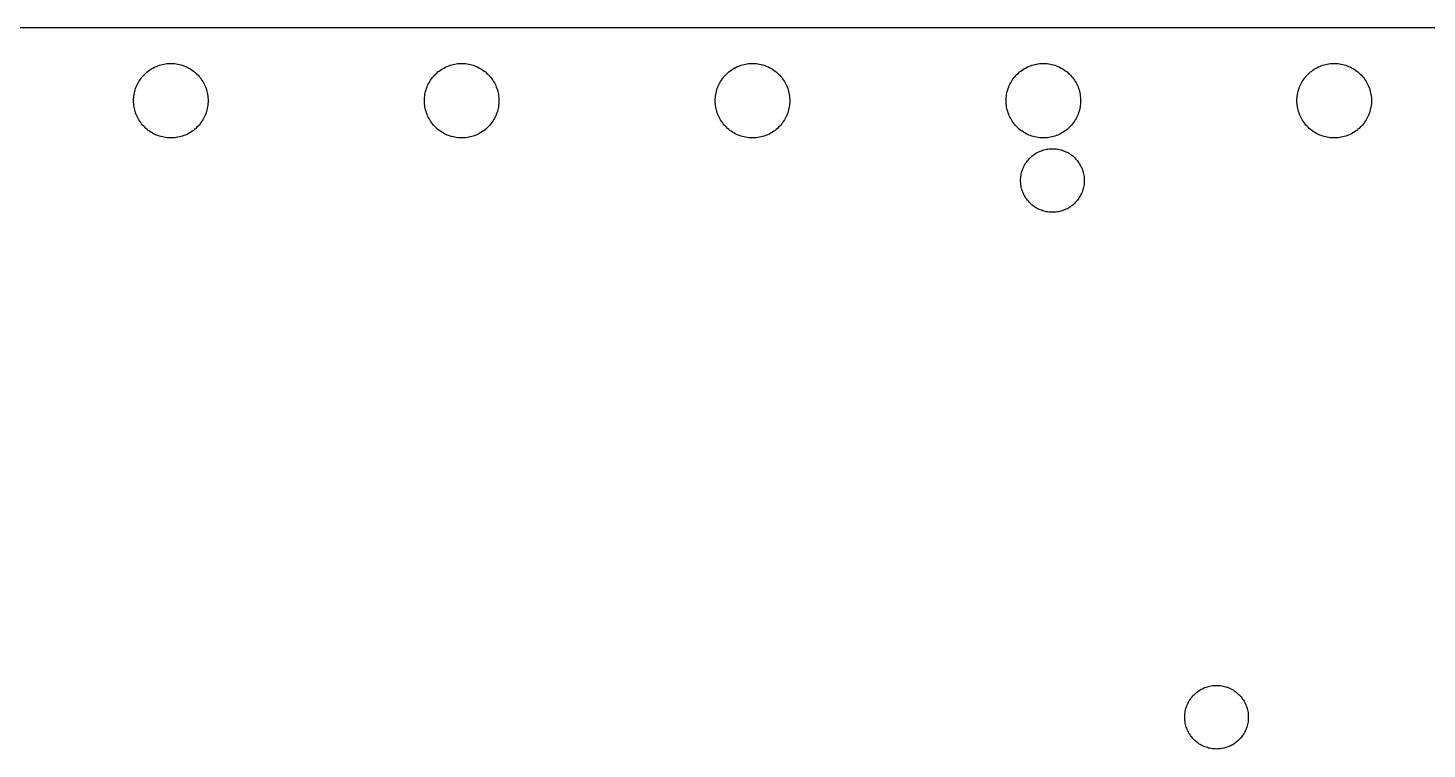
# Model space of a CAD drawing. Header units: metres. Extents: x -6 to 6, y -3.7 to 2.
# Drawn here: x -2.987 to 0.044, y 0.488 to 2.05 of the extents above; entities that cross this region are included whole.
import ezdxf

# ---------------------------------------------------------------- set-up
doc = ezdxf.new("R2010")
doc.units = ezdxf.units.M

msp = doc.modelspace()

# ---------------------------------------------------------------- linework, layer by layer
for p, q in [((6.01672, 2.04999), (-6.01672, 2.04999)), ((-2.70207, 1.96927), (-2.69884, 1.97025)), ((-2.69884, 1.97025), (-2.69557, 1.97108)), ((-2.69557, 1.97108), (-2.69226, 1.97179)), ((-2.69226, 1.97179), (-2.68893, 1.97235)), ((-2.68893, 1.97235), (-2.68558, 1.97278)), ((-2.68558, 1.97278), (-2.68221, 1.97307)), ((-2.68221, 1.97307), (-2.67883, 1.97321)), ((-2.67883, 1.97321), (-2.67545, 1.97321)), ((-2.67545, 1.97321), (-2.67207, 1.97307)), ((-2.67207, 1.97307), (-2.6687, 1.97278)), ((-2.6687, 1.97278), (-2.66534, 1.97235)), ((-2.66534, 1.97235), (-2.66202, 1.97179)), ((-2.66202, 1.97179), (-2.65871, 1.97108)), ((-2.65871, 1.97108), (-2.65544, 1.97025)), ((-2.65544, 1.97025), (-2.65219, 1.96927)), ((-2.07216, 1.96927), (-2.06892, 1.97025)), ((-2.06892, 1.97025), (-2.06564, 1.97108)), ((-2.06564, 1.97108), (-2.06235, 1.97179)), ((-2.06235, 1.97179), (-2.05901, 1.97235)), ((-2.05901, 1.97235), (-2.05565, 1.97278)), ((-2.05565, 1.97278), (-2.05229, 1.97307)), ((-2.05229, 1.97307), (-2.0489, 1.97321)), ((-2.0489, 1.97321), (-2.04553, 1.97321)), ((-2.04553, 1.97321), (-2.04214, 1.97307)), ((-2.04214, 1.97307), (-2.03879, 1.97278)), ((-2.03879, 1.97278), (-2.03543, 1.97235)), ((-2.03543, 1.97235), (-2.03209, 1.97179)), ((-2.03209, 1.97179), (-2.02879, 1.97108)), ((-2.02879, 1.97108), (-2.02551, 1.97025)), ((-2.02551, 1.97025), (-2.02228, 1.96927)), ((-1.44223, 1.96927), (-1.439, 1.97025)), ((-1.439, 1.97025), (-1.43573, 1.97108)), ((-1.43573, 1.97108), (-1.43242, 1.97179)), ((-1.43242, 1.97179), (-1.42909, 1.97235)), ((-1.42909, 1.97235), (-1.42574, 1.97278)), ((-1.42574, 1.97278), (-1.42236, 1.97307)), ((-1.42236, 1.97307), (-1.41899, 1.97321)), ((-1.41899, 1.97321), (-1.4156, 1.97321)), ((-1.4156, 1.97321), (-1.41223, 1.97307)), ((-1.41223, 1.97307), (-1.40886, 1.97278)), ((-1.40886, 1.97278), (-1.4055, 1.97235)), ((-1.4055, 1.97235), (-1.40218, 1.97179)), ((-1.40218, 1.97179), (-1.39886, 1.97108)), ((-1.39886, 1.97108), (-1.3956, 1.97025)), ((-1.3956, 1.97025), (-1.39235, 1.96927)), ((-0.812317, 1.96927), (-0.809082, 1.97025)), ((-0.809082, 1.97025), (-0.805801, 1.97108)), ((-0.805801, 1.97108), (-0.802505, 1.97179)), ((-0.802505, 1.97179), (-0.799164, 1.97235)), ((-0.799164, 1.97235), (-0.795807, 1.97278)), ((-0.795807, 1.97278), (-0.79245, 1.97307)), ((-0.79245, 1.97307), (-0.789062, 1.97321)), ((-0.789062, 1.97321), (-0.78569, 1.97321)), ((-0.78569, 1.97321), (-0.782303, 1.97307)), ((-0.782303, 1.97307), (-0.778946, 1.97278)), ((-0.778946, 1.97278), (-0.775589, 1.97235)), ((-0.775589, 1.97235), (-0.772247, 1.97179)), ((-0.772247, 1.97179), (-0.768951, 1.97108)), ((-0.768951, 1.97108), (-0.765671, 1.97025)), ((-0.765671, 1.97025), (-0.762436, 1.96927)), ((-0.182388, 1.96927), (-0.179153, 1.97025)), ((-0.179153, 1.97025), (-0.175888, 1.97108)), ((-0.175888, 1.97108), (-0.172577, 1.97179)), ((-0.172577, 1.97179), (-0.16925, 1.97235)), ((-0.16925, 1.97235), (-0.165894, 1.97278)), ((-0.165894, 1.97278), (-0.162521, 1.97307)), ((-0.162521, 1.97307), (-0.159149, 1.97321)), ((-0.159149, 1.97321), (-0.155762, 1.97321)), ((-0.155762, 1.97321), (-0.15239, 1.97307)), ((-0.15239, 1.97307), (-0.149017, 1.97278)), ((-0.149017, 1.97278), (-0.14566, 1.97235)), ((-0.14566, 1.97235), (-0.142334, 1.97179)), ((-0.142334, 1.97179), (-0.139023, 1.97108)), ((-0.139023, 1.97108), (-0.135742, 1.97025)), ((-0.135742, 1.97025), (-0.132507, 1.96927)), ((-2.74437, 1.93718), (-2.74243, 1.93996)), ((-2.74243, 1.93996), (-2.74039, 1.94264)), ((-2.74039, 1.94264), (-2.73824, 1.94525)), ((-2.73824, 1.94525), (-2.73598, 1.94775)), ((-2.73598, 1.94775), (-2.73361, 1.95018)), ((-2.73361, 1.95018), (-2.73114, 1.95248)), ((-2.73114, 1.95248), (-2.72859, 1.9547)), ((-2.72859, 1.9547), (-2.72594, 1.9568)), ((-2.72594, 1.9568), (-2.72321, 1.95879)), ((-2.72321, 1.95879), (-2.72038, 1.96066)), ((-2.72038, 1.96066), (-2.7175, 1.9624)), ((-2.7175, 1.9624), (-2.71452, 1.96404)), ((-2.71452, 1.96404), (-2.7115, 1.96555)), ((-2.7115, 1.96555), (-2.70842, 1.96692)), ((-2.70842, 1.96692), (-2.70528, 1.96815)), ((-2.70528, 1.96815), (-2.70207, 1.96927)), ((-2.65219, 1.96927), (-2.649, 1.96815)), ((-2.649, 1.96815), (-2.64586, 1.96692)), ((-2.64586, 1.96692), (-2.64278, 1.96555)), ((-2.64278, 1.96555), (-2.63974, 1.96404)), ((-2.63974, 1.96404), (-2.63678, 1.9624)), ((-2.63678, 1.9624), (-2.6339, 1.96066)), ((-2.6339, 1.96066), (-2.63107, 1.95879)), ((-2.63107, 1.95879), (-2.62834, 1.9568)), ((-2.62834, 1.9568), (-2.62569, 1.9547)), ((-2.62569, 1.9547), (-2.62314, 1.95248)), ((-2.62314, 1.95248), (-2.62067, 1.95018)), ((-2.62067, 1.95018), (-2.6183, 1.94775)), ((-2.6183, 1.94775), (-2.61604, 1.94525)), ((-2.61604, 1.94525), (-2.61389, 1.94264)), ((-2.61389, 1.94264), (-2.61185, 1.93996)), ((-2.61185, 1.93996), (-2.60991, 1.93718)), ((-2.11444, 1.93718), (-2.11252, 1.93996)), ((-2.11252, 1.93996), (-2.11047, 1.94264)), ((-2.11047, 1.94264), (-2.10831, 1.94525)), ((-2.10831, 1.94525), (-2.10605, 1.94775)), ((-2.10605, 1.94775), (-2.10368, 1.95018)), ((-2.10368, 1.95018), (-2.10123, 1.95248)), ((-2.10123, 1.95248), (-2.09866, 1.9547)), ((-2.09866, 1.9547), (-2.09601, 1.9568)), ((-2.09601, 1.9568), (-2.09328, 1.95879)), ((-2.09328, 1.95879), (-2.09047, 1.96066)), ((-2.09047, 1.96066), (-2.08757, 1.9624)), ((-2.08757, 1.9624), (-2.08461, 1.96404)), ((-2.08461, 1.96404), (-2.08159, 1.96555)), ((-2.08159, 1.96555), (-2.07849, 1.96692)), ((-2.07849, 1.96692), (-2.07535, 1.96815)), ((-2.07535, 1.96815), (-2.07216, 1.96927)), ((-2.02228, 1.96927), (-2.01909, 1.96815)), ((-2.01909, 1.96815), (-2.01595, 1.96692)), ((-2.01595, 1.96692), (-2.01285, 1.96555)), ((-2.01285, 1.96555), (-2.00983, 1.96404)), ((-2.00983, 1.96404), (-2.00687, 1.9624)), ((-2.00687, 1.9624), (-2.00397, 1.96066)), ((-2.00397, 1.96066), (-2.00116, 1.95879)), ((-2.00116, 1.95879), (-1.99843, 1.9568)), ((-1.99843, 1.9568), (-1.99577, 1.9547)), ((-1.99577, 1.9547), (-1.99321, 1.95248)), ((-1.99321, 1.95248), (-1.99075, 1.95018)), ((-1.99075, 1.95018), (-1.98839, 1.94775)), ((-1.98839, 1.94775), (-1.98611, 1.94525)), ((-1.98611, 1.94525), (-1.98396, 1.94264)), ((-1.98396, 1.94264), (-1.98192, 1.93996)), ((-1.98192, 1.93996), (-1.98, 1.93718)), ((-1.48453, 1.93718), (-1.48259, 1.93996)), ((-1.48259, 1.93996), (-1.48055, 1.94264)), ((-1.48055, 1.94264), (-1.47839, 1.94525)), ((-1.47839, 1.94525), (-1.47614, 1.94775)), ((-1.47614, 1.94775), (-1.47377, 1.95018)), ((-1.47377, 1.95018), (-1.4713, 1.95248)), ((-1.4713, 1.95248), (-1.46873, 1.9547)), ((-1.46873, 1.9547), (-1.46609, 1.9568)), ((-1.46609, 1.9568), (-1.46336, 1.95879)), ((-1.46336, 1.95879), (-1.46054, 1.96066)), ((-1.46054, 1.96066), (-1.45766, 1.9624)), ((-1.45766, 1.9624), (-1.45468, 1.96404)), ((-1.45468, 1.96404), (-1.45166, 1.96555)), ((-1.45166, 1.96555), (-1.44858, 1.96692)), ((-1.44858, 1.96692), (-1.44543, 1.96815)), ((-1.44543, 1.96815), (-1.44223, 1.96927)), ((-1.39235, 1.96927), (-1.38916, 1.96815)), ((-1.38916, 1.96815), (-1.38602, 1.96692)), ((-1.38602, 1.96692), (-1.38293, 1.96555)), ((-1.38293, 1.96555), (-1.3799, 1.96404)), ((-1.3799, 1.96404), (-1.37694, 1.9624)), ((-1.37694, 1.9624), (-1.37405, 1.96066)), ((-1.37405, 1.96066), (-1.37123, 1.95879)), ((-1.37123, 1.95879), (-1.3685, 1.9568)), ((-1.3685, 1.9568), (-1.36584, 1.9547)), ((-1.36584, 1.9547), (-1.3633, 1.95248)), ((-1.3633, 1.95248), (-1.36082, 1.95018)), ((-1.36082, 1.95018), (-1.35846, 1.94775)), ((-1.35846, 1.94775), (-1.3562, 1.94525)), ((-1.3562, 1.94525), (-1.35405, 1.94264)), ((-1.35405, 1.94264), (-1.35201, 1.93996)), ((-1.35201, 1.93996), (-1.35007, 1.93718)), ((-0.854599, 1.93718), (-0.852676, 1.93996)), ((-0.852676, 1.93996), (-0.850632, 1.94264)), ((-0.850632, 1.94264), (-0.848465, 1.94525)), ((-0.848465, 1.94525), (-0.846207, 1.94775)), ((-0.846207, 1.94775), (-0.843842, 1.95018)), ((-0.843842, 1.95018), (-0.841385, 1.95248)), ((-0.841385, 1.95248), (-0.838821, 1.9547)), ((-0.838821, 1.9547), (-0.836166, 1.9568)), ((-0.836166, 1.9568), (-0.833435, 1.95879)), ((-0.833435, 1.95879), (-0.830627, 1.96066)), ((-0.830627, 1.96066), (-0.827728, 1.9624)), ((-0.827728, 1.9624), (-0.824768, 1.96404)), ((-0.824768, 1.96404), (-0.821732, 1.96555)), ((-0.821732, 1.96555), (-0.818649, 1.96692)), ((-0.818649, 1.96692), (-0.815506, 1.96815)), ((-0.815506, 1.96815), (-0.812317, 1.96927)), ((-0.762436, 1.96927), (-0.759247, 1.96815)), ((-0.759247, 1.96815), (-0.756104, 1.96692)), ((-0.756104, 1.96692), (-0.753006, 1.96555)), ((-0.753006, 1.96555), (-0.749985, 1.96404)), ((-0.749985, 1.96404), (-0.747025, 1.9624)), ((-0.747025, 1.9624), (-0.744125, 1.96066)), ((-0.744125, 1.96066), (-0.741318, 1.95879)), ((-0.741318, 1.95879), (-0.738571, 1.9568)), ((-0.738571, 1.9568), (-0.735931, 1.9547)), ((-0.735931, 1.9547), (-0.733368, 1.95248)), ((-0.733368, 1.95248), (-0.730911, 1.95018)), ((-0.730911, 1.95018), (-0.728546, 1.94775)), ((-0.728546, 1.94775), (-0.726273, 1.94525)), ((-0.726273, 1.94525), (-0.724121, 1.94264)), ((-0.724121, 1.94264), (-0.722076, 1.93996)), ((-0.722076, 1.93996), (-0.720154, 1.93718)), ((-0.22467, 1.93718), (-0.222748, 1.93996)), ((-0.222748, 1.93996), (-0.220703, 1.94264)), ((-0.220703, 1.94264), (-0.218552, 1.94525)), ((-0.218552, 1.94525), (-0.216293, 1.94775)), ((-0.216293, 1.94775), (-0.213928, 1.95018)), ((-0.213928, 1.95018), (-0.211456, 1.95248)), ((-0.211456, 1.95248), (-0.208893, 1.9547)), ((-0.208893, 1.9547), (-0.206253, 1.9568)), ((-0.206253, 1.9568), (-0.203522, 1.95879)), ((-0.203522, 1.95879), (-0.200699, 1.96066)), ((-0.200699, 1.96066), (-0.197815, 1.9624)), ((-0.197815, 1.9624), (-0.194839, 1.96404)), ((-0.194839, 1.96404), (-0.191818, 1.96555)), ((-0.191818, 1.96555), (-0.188736, 1.96692)), ((-0.188736, 1.96692), (-0.185593, 1.96815)), ((-0.185593, 1.96815), (-0.182388, 1.96927)), ((-0.132507, 1.96927), (-0.129318, 1.96815)), ((-0.129318, 1.96815), (-0.126175, 1.96692)), ((-0.126175, 1.96692), (-0.123093, 1.96555)), ((-0.123093, 1.96555), (-0.120056, 1.96404)), ((-0.120056, 1.96404), (-0.117096, 1.9624)), ((-0.117096, 1.9624), (-0.114212, 1.96066)), ((-0.114212, 1.96066), (-0.111389, 1.95879)), ((-0.111389, 1.95879), (-0.108658, 1.9568)), ((-0.108658, 1.9568), (-0.106003, 1.9547)), ((-0.106003, 1.9547), (-0.103455, 1.95248)), ((-0.103455, 1.95248), (-0.100983, 1.95018)), ((-0.100983, 1.95018), (-0.098618, 1.94775)), ((-0.098618, 1.94775), (-0.096359, 1.94525)), ((-0.096359, 1.94525), (-0.094208, 1.94264)), ((-0.094208, 1.94264), (-0.092163, 1.93996)), ((-0.092163, 1.93996), (-0.090225, 1.93718)), ((-2.75671, 1.90598), (-2.75609, 1.90929)), ((-2.75609, 1.90929), (-2.75531, 1.91258)), ((-2.75531, 1.91258), (-2.75441, 1.91583)), ((-2.75441, 1.91583), (-2.75336, 1.91905)), ((-2.75336, 1.91905), (-2.75218, 1.92223)), ((-2.75218, 1.92223), (-2.75087, 1.92534)), ((-2.75087, 1.92534), (-2.74944, 1.92839)), ((-2.74944, 1.92839), (-2.74786, 1.9314)), ((-2.74786, 1.9314), (-2.74617, 1.93433)), ((-2.74617, 1.93433), (-2.74437, 1.93718)), ((-2.60991, 1.93718), (-2.60811, 1.93433)), ((-2.60811, 1.93433), (-2.60641, 1.9314)), ((-2.60641, 1.9314), (-2.60484, 1.92839)), ((-2.60484, 1.92839), (-2.60341, 1.92534)), ((-2.60341, 1.92534), (-2.6021, 1.92223)), ((-2.6021, 1.92223), (-2.60092, 1.91905)), ((-2.60092, 1.91905), (-2.59987, 1.91583)), ((-2.59987, 1.91583), (-2.59897, 1.91258)), ((-2.59897, 1.91258), (-2.59819, 1.90929)), ((-2.59819, 1.90929), (-2.59756, 1.90598)), ((-2.1268, 1.90598), (-2.12616, 1.90929)), ((-2.12616, 1.90929), (-2.1254, 1.91258)), ((-2.1254, 1.91258), (-2.12448, 1.91583)), ((-2.12448, 1.91583), (-2.12344, 1.91905)), ((-2.12344, 1.91905), (-2.12225, 1.92223)), ((-2.12225, 1.92223), (-2.12094, 1.92534)), ((-2.12094, 1.92534), (-2.11951, 1.92839)), ((-2.11951, 1.92839), (-2.11795, 1.9314)), ((-2.11795, 1.9314), (-2.11626, 1.93433)), ((-2.11626, 1.93433), (-2.11444, 1.93718)), ((-1.98, 1.93718), (-1.97818, 1.93433)), ((-1.97818, 1.93433), (-1.97649, 1.9314)), ((-1.97649, 1.9314), (-1.97493, 1.92839)), ((-1.97493, 1.92839), (-1.97348, 1.92534)), ((-1.97348, 1.92534), (-1.97218, 1.92223)), ((-1.97218, 1.92223), (-1.97099, 1.91905)), ((-1.97099, 1.91905), (-1.96996, 1.91583)), ((-1.96996, 1.91583), (-1.96904, 1.91258)), ((-1.96904, 1.91258), (-1.96828, 1.90929)), ((-1.96828, 1.90929), (-1.96764, 1.90598)), ((-1.49687, 1.90598), (-1.49625, 1.90929)), ((-1.49625, 1.90929), (-1.49547, 1.91258)), ((-1.49547, 1.91258), (-1.49457, 1.91583)), ((-1.49457, 1.91583), (-1.49352, 1.91905)), ((-1.49352, 1.91905), (-1.49234, 1.92223)), ((-1.49234, 1.92223), (-1.49103, 1.92534)), ((-1.49103, 1.92534), (-1.48959, 1.92839)), ((-1.48959, 1.92839), (-1.48802, 1.9314)), ((-1.48802, 1.9314), (-1.48633, 1.93433)), ((-1.48633, 1.93433), (-1.48453, 1.93718)), ((-1.35007, 1.93718), (-1.34827, 1.93433)), ((-1.34827, 1.93433), (-1.34657, 1.9314)), ((-1.34657, 1.9314), (-1.345, 1.92839)), ((-1.345, 1.92839), (-1.34357, 1.92534)), ((-1.34357, 1.92534), (-1.34225, 1.92223)), ((-1.34225, 1.92223), (-1.34108, 1.91905)), ((-1.34108, 1.91905), (-1.34003, 1.91583)), ((-1.34003, 1.91583), (-1.33913, 1.91258)), ((-1.33913, 1.91258), (-1.33835, 1.90929)), ((-1.33835, 1.90929), (-1.33772, 1.90598)), ((-0.866959, 1.90598), (-0.866318, 1.90929)), ((-0.866318, 1.90929), (-0.865555, 1.91258)), ((-0.865555, 1.91258), (-0.864639, 1.91583)), ((-0.864639, 1.91583), (-0.863602, 1.91905)), ((-0.863602, 1.91905), (-0.862411, 1.92223)), ((-0.862411, 1.92223), (-0.861099, 1.92534)), ((-0.861099, 1.92534), (-0.859665, 1.92839)), ((-0.859665, 1.92839), (-0.858093, 1.9314)), ((-0.858093, 1.9314), (-0.856415, 1.93433)), ((-0.856415, 1.93433), (-0.854599, 1.93718)), ((-0.720154, 1.93718), (-0.718338, 1.93433)), ((-0.718338, 1.93433), (-0.716644, 1.9314)), ((-0.716644, 1.9314), (-0.715088, 1.92839)), ((-0.715088, 1.92839), (-0.713638, 1.92534)), ((-0.713638, 1.92534), (-0.712341, 1.92223)), ((-0.712341, 1.92223), (-0.711151, 1.91905)), ((-0.711151, 1.91905), (-0.710114, 1.91583)), ((-0.710114, 1.91583), (-0.709198, 1.91258)), ((-0.709198, 1.91258), (-0.708435, 1.90929)), ((-0.708435, 1.90929), (-0.707794, 1.90598)), ((-0.23703, 1.90598), (-0.236404, 1.90929)), ((-0.236404, 1.90929), (-0.235626, 1.91258)), ((-0.235626, 1.91258), (-0.234711, 1.91583)), ((-0.234711, 1.91583), (-0.233673, 1.91905)), ((-0.233673, 1.91905), (-0.232498, 1.92223)), ((-0.232498, 1.92223), (-0.231186, 1.92534)), ((-0.231186, 1.92534), (-0.229752, 1.92839)), ((-0.229752, 1.92839), (-0.22818, 1.9314)), ((-0.22818, 1.9314), (-0.226486, 1.93433)), ((-0.226486, 1.93433), (-0.22467, 1.93718)), ((-0.090225, 1.93718), (-0.088425, 1.93433)), ((-0.088425, 1.93433), (-0.086731, 1.9314)), ((-0.086731, 1.9314), (-0.085159, 1.92839)), ((-0.085159, 1.92839), (-0.083725, 1.92534)), ((-0.083725, 1.92534), (-0.082413, 1.92223)), ((-0.082413, 1.92223), (-0.081238, 1.91905)), ((-0.081238, 1.91905), (-0.080185, 1.91583)), ((-0.080185, 1.91583), (-0.079285, 1.91258)), ((-0.079285, 1.91258), (-0.078507, 1.90929)), ((-0.078507, 1.90929), (-0.077881, 1.90598)), ((-2.75784, 1.89252), (-2.75778, 1.89589)), ((-2.75778, 1.88913), (-2.75784, 1.89252)), ((-2.75778, 1.89589), (-2.75757, 1.89926)), ((-2.75757, 1.88576), (-2.75778, 1.88913)), ((-2.75757, 1.89926), (-2.75722, 1.90263)), ((-2.75722, 1.8824), (-2.75757, 1.88576)), ((-2.75722, 1.90263), (-2.75671, 1.90598)), ((-2.75671, 1.87906), (-2.75722, 1.8824)), ((-2.75609, 1.87573), (-2.75671, 1.87906)), ((-2.59756, 1.87906), (-2.59819, 1.87573)), ((-2.59756, 1.90598), (-2.59706, 1.90263)), ((-2.59706, 1.8824), (-2.59756, 1.87906)), ((-2.59706, 1.90263), (-2.59671, 1.89926)), ((-2.59671, 1.88576), (-2.59706, 1.8824)), ((-2.59671, 1.89926), (-2.5965, 1.89589)), ((-2.5965, 1.88913), (-2.59671, 1.88576)), ((-2.5965, 1.89589), (-2.59644, 1.89252)), ((-2.59644, 1.89252), (-2.5965, 1.88913)), ((-2.12793, 1.89252), (-2.12785, 1.89589)), ((-2.12785, 1.88913), (-2.12793, 1.89252)), ((-2.12785, 1.89589), (-2.12764, 1.89926)), ((-2.12764, 1.88576), (-2.12785, 1.88913)), ((-2.12764, 1.89926), (-2.12729, 1.90263)), ((-2.12729, 1.8824), (-2.12764, 1.88576)), ((-2.12729, 1.90263), (-2.1268, 1.90598)), ((-2.1268, 1.87906), (-2.12729, 1.8824)), ((-2.12616, 1.87573), (-2.1268, 1.87906)), ((-1.96764, 1.87906), (-1.96828, 1.87573)), ((-1.96764, 1.90598), (-1.96715, 1.90263)), ((-1.96715, 1.8824), (-1.96764, 1.87906)), ((-1.96715, 1.90263), (-1.9668, 1.89926)), ((-1.9668, 1.88576), (-1.96715, 1.8824)), ((-1.9668, 1.89926), (-1.96658, 1.89589)), ((-1.96658, 1.88913), (-1.9668, 1.88576)), ((-1.96658, 1.89589), (-1.96651, 1.89252)), ((-1.96651, 1.89252), (-1.96658, 1.88913)), ((-1.498, 1.89252), (-1.49794, 1.89589)), ((-1.49794, 1.88913), (-1.498, 1.89252)), ((-1.49794, 1.89589), (-1.49773, 1.89926)), ((-1.49773, 1.88576), (-1.49794, 1.88913)), ((-1.49773, 1.89926), (-1.49738, 1.90263)), ((-1.49738, 1.8824), (-1.49773, 1.88576)), ((-1.49738, 1.90263), (-1.49687, 1.90598)), ((-1.49687, 1.87906), (-1.49738, 1.8824)), ((-1.49625, 1.87573), (-1.49687, 1.87906)), ((-1.33772, 1.87906), (-1.33835, 1.87573)), ((-1.33772, 1.90598), (-1.33722, 1.90263)), ((-1.33722, 1.8824), (-1.33772, 1.87906)), ((-1.33722, 1.90263), (-1.33687, 1.89926)), ((-1.33687, 1.88576), (-1.33722, 1.8824)), ((-1.33687, 1.89926), (-1.33665, 1.89589)), ((-1.33665, 1.88913), (-1.33687, 1.88576)), ((-1.33665, 1.89589), (-1.33659, 1.89252)), ((-1.33659, 1.89252), (-1.33665, 1.88913)), ((-0.868088, 1.89252), (-0.868011, 1.89589)), ((-0.868011, 1.88913), (-0.868088, 1.89252)), ((-0.868011, 1.89589), (-0.867798, 1.89926)), ((-0.867798, 1.88576), (-0.868011, 1.88913)), ((-0.867798, 1.89926), (-0.867447, 1.90263)), ((-0.867447, 1.8824), (-0.867798, 1.88576)), ((-0.867447, 1.90263), (-0.866959, 1.90598)), ((-0.866959, 1.87906), (-0.867447, 1.8824)), ((-0.866318, 1.87573), (-0.866959, 1.87906)), ((-0.707794, 1.87906), (-0.708435, 1.87573)), ((-0.707794, 1.90598), (-0.707306, 1.90263)), ((-0.707306, 1.8824), (-0.707794, 1.87906)), ((-0.707306, 1.90263), (-0.706955, 1.89926)), ((-0.706955, 1.88576), (-0.707306, 1.8824)), ((-0.706955, 1.89926), (-0.706741, 1.89589)), ((-0.706741, 1.88913), (-0.706955, 1.88576)), ((-0.706741, 1.89589), (-0.706665, 1.89252)), ((-0.706665, 1.89252), (-0.706741, 1.88913)), ((-0.238159, 1.89252), (-0.238098, 1.89589)), ((-0.238098, 1.88913), (-0.238159, 1.89252)), ((-0.238098, 1.89589), (-0.237885, 1.89926)), ((-0.237885, 1.88576), (-0.238098, 1.88913)), ((-0.237885, 1.89926), (-0.237534, 1.90263)), ((-0.237534, 1.8824), (-0.237885, 1.88576)), ((-0.237534, 1.90263), (-0.23703, 1.90598)), ((-0.23703, 1.87906), (-0.237534, 1.8824)), ((-0.236404, 1.87573), (-0.23703, 1.87906)), ((-0.077881, 1.87906), (-0.078507, 1.87573)), ((-0.077881, 1.90598), (-0.077377, 1.90263)), ((-0.077377, 1.8824), (-0.077881, 1.87906)), ((-0.077377, 1.90263), (-0.077026, 1.89926)), ((-0.077026, 1.88576), (-0.077377, 1.8824)), ((-0.077026, 1.89926), (-0.076813, 1.89589)), ((-0.076813, 1.88913), (-0.077026, 1.88576)), ((-0.076813, 1.89589), (-0.076752, 1.89252)), ((-0.076752, 1.89252), (-0.076813, 1.88913)), ((-2.75531, 1.87244), (-2.75609, 1.87573)), ((-2.75441, 1.86919), (-2.75531, 1.87244)), ((-2.75336, 1.86597), (-2.75441, 1.86919)), ((-2.75218, 1.86281), (-2.75336, 1.86597)), ((-2.75087, 1.85968), (-2.75218, 1.86281)), ((-2.74944, 1.85663), (-2.75087, 1.85968)), ((-2.74786, 1.85364), (-2.74944, 1.85663)), ((-2.74617, 1.85071), (-2.74786, 1.85364)), ((-2.74437, 1.84785), (-2.74617, 1.85071)), ((-2.60811, 1.85071), (-2.60991, 1.84785)), ((-2.60641, 1.85364), (-2.60811, 1.85071)), ((-2.60484, 1.85663), (-2.60641, 1.85364)), ((-2.60341, 1.85968), (-2.60484, 1.85663)), ((-2.6021, 1.86281), (-2.60341, 1.85968)), ((-2.60092, 1.86597), (-2.6021, 1.86281)), ((-2.59987, 1.86919), (-2.60092, 1.86597)), ((-2.59897, 1.87244), (-2.59987, 1.86919)), ((-2.59819, 1.87573), (-2.59897, 1.87244)), ((-2.1254, 1.87244), (-2.12616, 1.87573)), ((-2.12448, 1.86919), (-2.1254, 1.87244)), ((-2.12344, 1.86597), (-2.12448, 1.86919)), ((-2.12225, 1.86281), (-2.12344, 1.86597)), ((-2.12094, 1.85968), (-2.12225, 1.86281)), ((-2.11951, 1.85663), (-2.12094, 1.85968)), ((-2.11795, 1.85364), (-2.11951, 1.85663)), ((-2.11626, 1.85071), (-2.11795, 1.85364)), ((-2.11444, 1.84785), (-2.11626, 1.85071)), ((-1.97818, 1.85071), (-1.98, 1.84785)), ((-1.97649, 1.85364), (-1.97818, 1.85071)), ((-1.97493, 1.85663), (-1.97649, 1.85364)), ((-1.97348, 1.85968), (-1.97493, 1.85663)), ((-1.97218, 1.86281), (-1.97348, 1.85968)), ((-1.97099, 1.86597), (-1.97218, 1.86281)), ((-1.96996, 1.86919), (-1.97099, 1.86597)), ((-1.96904, 1.87244), (-1.96996, 1.86919)), ((-1.96828, 1.87573), (-1.96904, 1.87244)), ((-1.49547, 1.87244), (-1.49625, 1.87573)), ((-1.49457, 1.86919), (-1.49547, 1.87244)), ((-1.49352, 1.86597), (-1.49457, 1.86919)), ((-1.49234, 1.86281), (-1.49352, 1.86597)), ((-1.49103, 1.85968), (-1.49234, 1.86281)), ((-1.48959, 1.85663), (-1.49103, 1.85968)), ((-1.48802, 1.85364), (-1.48959, 1.85663)), ((-1.48633, 1.85071), (-1.48802, 1.85364)), ((-1.48453, 1.84785), (-1.48633, 1.85071)), ((-1.34827, 1.85071), (-1.35007, 1.84785)), ((-1.34657, 1.85364), (-1.34827, 1.85071)), ((-1.345, 1.85663), (-1.34657, 1.85364)), ((-1.34357, 1.85968), (-1.345, 1.85663)), ((-1.34225, 1.86281), (-1.34357, 1.85968)), ((-1.34108, 1.86597), (-1.34225, 1.86281)), ((-1.34003, 1.86919), (-1.34108, 1.86597)), ((-1.33913, 1.87244), (-1.34003, 1.86919)), ((-1.33835, 1.87573), (-1.33913, 1.87244)), ((-0.865555, 1.87244), (-0.866318, 1.87573)), ((-0.864639, 1.86919), (-0.865555, 1.87244)), ((-0.863602, 1.86597), (-0.864639, 1.86919)), ((-0.862411, 1.86281), (-0.863602, 1.86597)), ((-0.861099, 1.85968), (-0.862411, 1.86281)), ((-0.859665, 1.85663), (-0.861099, 1.85968)), ((-0.858093, 1.85364), (-0.859665, 1.85663)), ((-0.856415, 1.85071), (-0.858093, 1.85364)), ((-0.854599, 1.84785), (-0.856415, 1.85071)), ((-0.718338, 1.85071), (-0.720154, 1.84785)), ((-0.716644, 1.85364), (-0.718338, 1.85071)), ((-0.715088, 1.85663), (-0.716644, 1.85364)), ((-0.713638, 1.85968), (-0.715088, 1.85663)), ((-0.712341, 1.86281), (-0.713638, 1.85968)), ((-0.711151, 1.86597), (-0.712341, 1.86281)), ((-0.710114, 1.86919), (-0.711151, 1.86597)), ((-0.709198, 1.87244), (-0.710114, 1.86919)), ((-0.708435, 1.87573), (-0.709198, 1.87244)), ((-0.235626, 1.87244), (-0.236404, 1.87573)), ((-0.234711, 1.86919), (-0.235626, 1.87244)), ((-0.233673, 1.86597), (-0.234711, 1.86919)), ((-0.232498, 1.86281), (-0.233673, 1.86597)), ((-0.231186, 1.85968), (-0.232498, 1.86281)), ((-0.229752, 1.85663), (-0.231186, 1.85968)), ((-0.22818, 1.85364), (-0.229752, 1.85663)), ((-0.226486, 1.85071), (-0.22818, 1.85364)), ((-0.22467, 1.84785), (-0.226486, 1.85071)), ((-0.088425, 1.85071), (-0.090225, 1.84785)), ((-0.086731, 1.85364), (-0.088425, 1.85071)), ((-0.085159, 1.85663), (-0.086731, 1.85364)), ((-0.083725, 1.85968), (-0.085159, 1.85663)), ((-0.082413, 1.86281), (-0.083725, 1.85968)), ((-0.081238, 1.86597), (-0.082413, 1.86281)), ((-0.080185, 1.86919), (-0.081238, 1.86597)), ((-0.079285, 1.87244), (-0.080185, 1.86919)), ((-0.078507, 1.87573), (-0.079285, 1.87244)), ((-2.74243, 1.84508), (-2.74437, 1.84785)), ((-2.74039, 1.84238), (-2.74243, 1.84508)), ((-2.73824, 1.83978), (-2.74039, 1.84238)), ((-2.73598, 1.83727), (-2.73824, 1.83978)), ((-2.73361, 1.83485), (-2.73598, 1.83727)), ((-2.73114, 1.83253), (-2.73361, 1.83485)), ((-2.72859, 1.83032), (-2.73114, 1.83253)), ((-2.72594, 1.82823), (-2.72859, 1.83032)), ((-2.72321, 1.82623), (-2.72594, 1.82823)), ((-2.72038, 1.82437), (-2.72321, 1.82623)), ((-2.7175, 1.82262), (-2.72038, 1.82437)), ((-2.71452, 1.82098), (-2.7175, 1.82262)), ((-2.7115, 1.81949), (-2.71452, 1.82098)), ((-2.70842, 1.81812), (-2.7115, 1.81949)), ((-2.70528, 1.81686), (-2.70842, 1.81812)), ((-2.64586, 1.81812), (-2.649, 1.81686)), ((-2.64278, 1.81949), (-2.64586, 1.81812)), ((-2.63974, 1.82098), (-2.64278, 1.81949)), ((-2.63678, 1.82262), (-2.63974, 1.82098)), ((-2.6339, 1.82437), (-2.63678, 1.82262)), ((-2.63107, 1.82623), (-2.6339, 1.82437)), ((-2.62834, 1.82823), (-2.63107, 1.82623)), ((-2.62569, 1.83032), (-2.62834, 1.82823)), ((-2.62314, 1.83253), (-2.62569, 1.83032)), ((-2.62067, 1.83485), (-2.62314, 1.83253)), ((-2.6183, 1.83727), (-2.62067, 1.83485)), ((-2.61604, 1.83978), (-2.6183, 1.83727)), ((-2.61389, 1.84238), (-2.61604, 1.83978)), ((-2.61185, 1.84508), (-2.61389, 1.84238)), ((-2.60991, 1.84785), (-2.61185, 1.84508)), ((-2.11252, 1.84508), (-2.11444, 1.84785)), ((-2.11047, 1.84238), (-2.11252, 1.84508)), ((-2.10831, 1.83978), (-2.11047, 1.84238)), ((-2.10605, 1.83727), (-2.10831, 1.83978)), ((-2.10368, 1.83485), (-2.10605, 1.83727)), ((-2.10123, 1.83253), (-2.10368, 1.83485)), ((-2.09866, 1.83032), (-2.10123, 1.83253)), ((-2.09601, 1.82823), (-2.09866, 1.83032)), ((-2.09328, 1.82623), (-2.09601, 1.82823)), ((-2.09047, 1.82437), (-2.09328, 1.82623)), ((-2.08757, 1.82262), (-2.09047, 1.82437)), ((-2.08461, 1.82098), (-2.08757, 1.82262)), ((-2.08159, 1.81949), (-2.08461, 1.82098)), ((-2.07849, 1.81812), (-2.08159, 1.81949)), ((-2.07535, 1.81686), (-2.07849, 1.81812)), ((-2.01595, 1.81812), (-2.01909, 1.81686)), ((-2.01285, 1.81949), (-2.01595, 1.81812)), ((-2.00983, 1.82098), (-2.01285, 1.81949)), ((-2.00687, 1.82262), (-2.00983, 1.82098)), ((-2.00397, 1.82437), (-2.00687, 1.82262)), ((-2.00116, 1.82623), (-2.00397, 1.82437)), ((-1.99843, 1.82823), (-2.00116, 1.82623)), ((-1.99577, 1.83032), (-1.99843, 1.82823)), ((-1.99321, 1.83253), (-1.99577, 1.83032)), ((-1.99075, 1.83485), (-1.99321, 1.83253)), ((-1.98839, 1.83727), (-1.99075, 1.83485)), ((-1.98611, 1.83978), (-1.98839, 1.83727)), ((-1.98396, 1.84238), (-1.98611, 1.83978)), ((-1.98192, 1.84508), (-1.98396, 1.84238)), ((-1.98, 1.84785), (-1.98192, 1.84508)), ((-1.48259, 1.84508), (-1.48453, 1.84785)), ((-1.48055, 1.84238), (-1.48259, 1.84508)), ((-1.47839, 1.83978), (-1.48055, 1.84238)), ((-1.47614, 1.83727), (-1.47839, 1.83978)), ((-1.47377, 1.83485), (-1.47614, 1.83727)), ((-1.4713, 1.83253), (-1.47377, 1.83485)), ((-1.46873, 1.83032), (-1.4713, 1.83253)), ((-1.46609, 1.82823), (-1.46873, 1.83032)), ((-1.46336, 1.82623), (-1.46609, 1.82823)), ((-1.46054, 1.82437), (-1.46336, 1.82623)), ((-1.45766, 1.82262), (-1.46054, 1.82437)), ((-1.45468, 1.82098), (-1.45766, 1.82262)), ((-1.45166, 1.81949), (-1.45468, 1.82098)), ((-1.44858, 1.81812), (-1.45166, 1.81949)), ((-1.44543, 1.81686), (-1.44858, 1.81812)), ((-1.38602, 1.81812), (-1.38916, 1.81686)), ((-1.38293, 1.81949), (-1.38602, 1.81812)), ((-1.3799, 1.82098), (-1.38293, 1.81949)), ((-1.37694, 1.82262), (-1.3799, 1.82098)), ((-1.37405, 1.82437), (-1.37694, 1.82262)), ((-1.37123, 1.82623), (-1.37405, 1.82437)), ((-1.3685, 1.82823), (-1.37123, 1.82623)), ((-1.36584, 1.83032), (-1.3685, 1.82823)), ((-1.3633, 1.83253), (-1.36584, 1.83032)), ((-1.36082, 1.83485), (-1.3633, 1.83253)), ((-1.35846, 1.83727), (-1.36082, 1.83485)), ((-1.3562, 1.83978), (-1.35846, 1.83727)), ((-1.35405, 1.84238), (-1.3562, 1.83978)), ((-1.35201, 1.84508), (-1.35405, 1.84238)), ((-1.35007, 1.84785), (-1.35201, 1.84508)), ((-0.852676, 1.84508), (-0.854599, 1.84785)), ((-0.850632, 1.84238), (-0.852676, 1.84508)), ((-0.848465, 1.83978), (-0.850632, 1.84238)), ((-0.846207, 1.83727), (-0.848465, 1.83978)), ((-0.843842, 1.83485), (-0.846207, 1.83727)), ((-0.841385, 1.83253), (-0.843842, 1.83485)), ((-0.838821, 1.83032), (-0.841385, 1.83253)), ((-0.836166, 1.82823), (-0.838821, 1.83032)), ((-0.833435, 1.82623), (-0.836166, 1.82823)), ((-0.830627, 1.82437), (-0.833435, 1.82623)), ((-0.827728, 1.82262), (-0.830627, 1.82437)), ((-0.824768, 1.82098), (-0.827728, 1.82262)), ((-0.821732, 1.81949), (-0.824768, 1.82098)), ((-0.818649, 1.81812), (-0.821732, 1.81949)), ((-0.815506, 1.81686), (-0.818649, 1.81812)), ((-0.756104, 1.81812), (-0.759247, 1.81686)), ((-0.753006, 1.81949), (-0.756104, 1.81812)), ((-0.749985, 1.82098), (-0.753006, 1.81949)), ((-0.747025, 1.82262), (-0.749985, 1.82098)), ((-0.744125, 1.82437), (-0.747025, 1.82262)), ((-0.741318, 1.82623), (-0.744125, 1.82437)), ((-0.738571, 1.82823), (-0.741318, 1.82623)), ((-0.735931, 1.83032), (-0.738571, 1.82823)), ((-0.733368, 1.83253), (-0.735931, 1.83032)), ((-0.730911, 1.83485), (-0.733368, 1.83253)), ((-0.728546, 1.83727), (-0.730911, 1.83485)), ((-0.726273, 1.83978), (-0.728546, 1.83727)), ((-0.724121, 1.84238), (-0.726273, 1.83978)), ((-0.722076, 1.84508), (-0.724121, 1.84238)), ((-0.720154, 1.84785), (-0.722076, 1.84508)), ((-0.222748, 1.84508), (-0.22467, 1.84785)), ((-0.220703, 1.84238), (-0.222748, 1.84508)), ((-0.218552, 1.83978), (-0.220703, 1.84238)), ((-0.216293, 1.83727), (-0.218552, 1.83978)), ((-0.213928, 1.83485), (-0.216293, 1.83727)), ((-0.211456, 1.83253), (-0.213928, 1.83485)), ((-0.208893, 1.83032), (-0.211456, 1.83253)), ((-0.206253, 1.82823), (-0.208893, 1.83032)), ((-0.203522, 1.82623), (-0.206253, 1.82823)), ((-0.200699, 1.82437), (-0.203522, 1.82623)), ((-0.197815, 1.82262), (-0.200699, 1.82437)), ((-0.194839, 1.82098), (-0.197815, 1.82262)), ((-0.191818, 1.81949), (-0.194839, 1.82098)), ((-0.188736, 1.81812), (-0.191818, 1.81949)), ((-0.185593, 1.81686), (-0.188736, 1.81812)), ((-0.126175, 1.81812), (-0.129318, 1.81686)), ((-0.123093, 1.81949), (-0.126175, 1.81812)), ((-0.120056, 1.82098), (-0.123093, 1.81949)), ((-0.117096, 1.82262), (-0.120056, 1.82098)), ((-0.114212, 1.82437), (-0.117096, 1.82262)), ((-0.111389, 1.82623), (-0.114212, 1.82437)), ((-0.108658, 1.82823), (-0.111389, 1.82623)), ((-0.106003, 1.83032), (-0.108658, 1.82823)), ((-0.103455, 1.83253), (-0.106003, 1.83032)), ((-0.100983, 1.83485), (-0.103455, 1.83253)), ((-0.098618, 1.83727), (-0.100983, 1.83485)), ((-0.096359, 1.83978), (-0.098618, 1.83727)), ((-0.094208, 1.84238), (-0.096359, 1.83978)), ((-0.092163, 1.84508), (-0.094208, 1.84238)), ((-0.090225, 1.84785), (-0.092163, 1.84508)), ((-2.70207, 1.81575), (-2.70528, 1.81686)), ((-2.69884, 1.81477), (-2.70207, 1.81575)), ((-2.69557, 1.81393), (-2.69884, 1.81477)), ((-2.69226, 1.81323), (-2.69557, 1.81393)), ((-2.68893, 1.81267), (-2.69226, 1.81323)), ((-2.68558, 1.81224), (-2.68893, 1.81267)), ((-2.68221, 1.81197), (-2.68558, 1.81224)), ((-2.67883, 1.81183), (-2.68221, 1.81197)), ((-2.67545, 1.81183), (-2.67883, 1.81183)), ((-2.67207, 1.81197), (-2.67545, 1.81183)), ((-2.6687, 1.81224), (-2.67207, 1.81197)), ((-2.66534, 1.81267), (-2.6687, 1.81224)), ((-2.66202, 1.81323), (-2.66534, 1.81267)), ((-2.65871, 1.81393), (-2.66202, 1.81323)), ((-2.65544, 1.81477), (-2.65871, 1.81393)), ((-2.65219, 1.81575), (-2.65544, 1.81477)), ((-2.649, 1.81686), (-2.65219, 1.81575)), ((-2.07216, 1.81575), (-2.07535, 1.81686)), ((-2.06892, 1.81477), (-2.07216, 1.81575)), ((-2.06564, 1.81393), (-2.06892, 1.81477)), ((-2.06235, 1.81323), (-2.06564, 1.81393)), ((-2.05901, 1.81267), (-2.06235, 1.81323)), ((-2.05565, 1.81224), (-2.05901, 1.81267)), ((-2.05229, 1.81197), (-2.05565, 1.81224)), ((-2.0489, 1.81183), (-2.05229, 1.81197)), ((-2.04553, 1.81183), (-2.0489, 1.81183)), ((-2.04214, 1.81197), (-2.04553, 1.81183)), ((-2.03879, 1.81224), (-2.04214, 1.81197)), ((-2.03543, 1.81267), (-2.03879, 1.81224)), ((-2.03209, 1.81323), (-2.03543, 1.81267)), ((-2.02879, 1.81393), (-2.03209, 1.81323)), ((-2.02551, 1.81477), (-2.02879, 1.81393)), ((-2.02228, 1.81575), (-2.02551, 1.81477)), ((-2.01909, 1.81686), (-2.02228, 1.81575)), ((-1.44223, 1.81575), (-1.44543, 1.81686)), ((-1.439, 1.81477), (-1.44223, 1.81575)), ((-1.43573, 1.81393), (-1.439, 1.81477)), ((-1.43242, 1.81323), (-1.43573, 1.81393)), ((-1.42909, 1.81267), (-1.43242, 1.81323)), ((-1.42574, 1.81224), (-1.42909, 1.81267)), ((-1.42236, 1.81197), (-1.42574, 1.81224)), ((-1.41899, 1.81183), (-1.42236, 1.81197)), ((-1.4156, 1.81183), (-1.41899, 1.81183)), ((-1.41223, 1.81197), (-1.4156, 1.81183)), ((-1.40886, 1.81224), (-1.41223, 1.81197)), ((-1.4055, 1.81267), (-1.40886, 1.81224)), ((-1.40218, 1.81323), (-1.4055, 1.81267)), ((-1.39886, 1.81393), (-1.40218, 1.81323)), ((-1.3956, 1.81477), (-1.39886, 1.81393)), ((-1.39235, 1.81575), (-1.3956, 1.81477)), ((-1.38916, 1.81686), (-1.39235, 1.81575)), ((-0.812317, 1.81575), (-0.815506, 1.81686)), ((-0.809082, 1.81477), (-0.812317, 1.81575)), ((-0.805801, 1.81393), (-0.809082, 1.81477)), ((-0.802505, 1.81323), (-0.805801, 1.81393)), ((-0.799164, 1.81267), (-0.802505, 1.81323)), ((-0.795807, 1.81224), (-0.799164, 1.81267)), ((-0.79245, 1.81197), (-0.795807, 1.81224)), ((-0.789062, 1.81183), (-0.79245, 1.81197)), ((-0.78569, 1.81183), (-0.789062, 1.81183)), ((-0.782303, 1.81197), (-0.78569, 1.81183)), ((-0.778946, 1.81224), (-0.782303, 1.81197)), ((-0.780624, 1.78735), (-0.777771, 1.78784)), ((-0.775589, 1.81267), (-0.778946, 1.81224)), ((-0.777771, 1.78784), (-0.774918, 1.78819)), ((-0.772247, 1.81323), (-0.775589, 1.81267)), ((-0.774918, 1.78819), (-0.772034, 1.78844)), ((-0.768951, 1.81393), (-0.772247, 1.81323)), ((-0.772034, 1.78844), (-0.76915, 1.78856)), ((-0.76915, 1.78856), (-0.766266, 1.78856)), ((-0.765671, 1.81477), (-0.768951, 1.81393)), ((-0.766266, 1.78856), (-0.763382, 1.78844)), ((-0.762436, 1.81575), (-0.765671, 1.81477)), ((-0.763382, 1.78844), (-0.760513, 1.78819)), ((-0.759247, 1.81686), (-0.762436, 1.81575)), ((-0.760513, 1.78819), (-0.757645, 1.78784)), ((-0.757645, 1.78784), (-0.754807, 1.78735)), ((-0.182388, 1.81575), (-0.185593, 1.81686)), ((-0.179153, 1.81477), (-0.182388, 1.81575)), ((-0.175888, 1.81393), (-0.179153, 1.81477)), ((-0.172577, 1.81323), (-0.175888, 1.81393)), ((-0.16925, 1.81267), (-0.172577, 1.81323)), ((-0.165894, 1.81224), (-0.16925, 1.81267)), ((-0.162521, 1.81197), (-0.165894, 1.81224)), ((-0.159149, 1.81183), (-0.162521, 1.81197)), ((-0.155762, 1.81183), (-0.159149, 1.81183)), ((-0.15239, 1.81197), (-0.155762, 1.81183)), ((-0.149017, 1.81224), (-0.15239, 1.81197)), ((-0.14566, 1.81267), (-0.149017, 1.81224)), ((-0.142334, 1.81323), (-0.14566, 1.81267)), ((-0.139023, 1.81393), (-0.142334, 1.81323)), ((-0.135742, 1.81477), (-0.139023, 1.81393)), ((-0.132507, 1.81575), (-0.135742, 1.81477)), ((-0.129318, 1.81686), (-0.132507, 1.81575)), ((-0.826645, 1.75537), (-0.825104, 1.7578)), ((-0.825104, 1.7578), (-0.823456, 1.76018)), ((-0.823456, 1.76018), (-0.821701, 1.76247)), ((-0.821701, 1.76247), (-0.81987, 1.76469)), ((-0.81987, 1.76469), (-0.817932, 1.76685)), ((-0.817932, 1.76685), (-0.815918, 1.76891)), ((-0.815918, 1.76891), (-0.813812, 1.77087)), ((-0.813812, 1.77087), (-0.81163, 1.77277)), ((-0.81163, 1.77277), (-0.809372, 1.77455)), ((-0.809372, 1.77455), (-0.807037, 1.77625)), ((-0.807037, 1.77625), (-0.804626, 1.77785)), ((-0.804626, 1.77785), (-0.802155, 1.77934)), ((-0.802155, 1.77934), (-0.799637, 1.78073)), ((-0.799637, 1.78073), (-0.797043, 1.78201)), ((-0.797043, 1.78201), (-0.794403, 1.78319)), ((-0.794403, 1.78319), (-0.791733, 1.78426)), ((-0.791733, 1.78426), (-0.789001, 1.7852)), ((-0.789001, 1.7852), (-0.78624, 1.78604)), ((-0.78624, 1.78604), (-0.783447, 1.78676)), ((-0.783447, 1.78676), (-0.780624, 1.78735)), ((-0.754807, 1.78735), (-0.751984, 1.78676)), ((-0.751984, 1.78676), (-0.749176, 1.78604)), ((-0.749176, 1.78604), (-0.746414, 1.7852)), ((-0.746414, 1.7852), (-0.743698, 1.78426)), ((-0.743698, 1.78426), (-0.741013, 1.78319)), ((-0.741013, 1.78319), (-0.738373, 1.78201)), ((-0.738373, 1.78201), (-0.735794, 1.78073)), ((-0.735794, 1.78073), (-0.733261, 1.77934)), ((-0.733261, 1.77934), (-0.730789, 1.77785)), ((-0.730789, 1.77785), (-0.728394, 1.77625)), ((-0.728394, 1.77625), (-0.726059, 1.77455)), ((-0.726059, 1.77455), (-0.723785, 1.77277)), ((-0.723785, 1.77277), (-0.721603, 1.77087)), ((-0.721603, 1.77087), (-0.719498, 1.76891)), ((-0.719498, 1.76891), (-0.717484, 1.76685)), ((-0.717484, 1.76685), (-0.715561, 1.76469)), ((-0.715561, 1.76469), (-0.713715, 1.76247)), ((-0.713715, 1.76247), (-0.711975, 1.76018)), ((-0.711975, 1.76018), (-0.710327, 1.7578)), ((-0.710327, 1.7578), (-0.708771, 1.75537)), ((-0.836365, 1.72545), (-0.83606, 1.72832)), ((-0.83606, 1.72832), (-0.835648, 1.73117)), ((-0.835648, 1.73117), (-0.835098, 1.73401)), ((-0.835098, 1.73401), (-0.834442, 1.73682)), ((-0.834442, 1.73682), (-0.833664, 1.73959)), ((-0.833664, 1.73959), (-0.832779, 1.74234)), ((-0.832779, 1.74234), (-0.831772, 1.74504)), ((-0.831772, 1.74504), (-0.830658, 1.7477)), ((-0.830658, 1.7477), (-0.829422, 1.75031)), ((-0.829422, 1.75031), (-0.828079, 1.75287)), ((-0.828079, 1.75287), (-0.826645, 1.75537)), ((-0.708771, 1.75537), (-0.707336, 1.75287)), ((-0.707336, 1.75287), (-0.705994, 1.75031)), ((-0.705994, 1.75031), (-0.704773, 1.7477)), ((-0.704773, 1.7477), (-0.703644, 1.74504)), ((-0.703644, 1.74504), (-0.702652, 1.74234)), ((-0.702652, 1.74234), (-0.701752, 1.73959)), ((-0.701752, 1.73959), (-0.700974, 1.73682)), ((-0.700974, 1.73682), (-0.700317, 1.73401)), ((-0.700317, 1.73401), (-0.699783, 1.73117)), ((-0.699783, 1.73117), (-0.699356, 1.72832)), ((-0.699356, 1.72832), (-0.699051, 1.72545)), ((-0.836609, 1.71968), (-0.836548, 1.72256)), ((-0.836548, 1.7168), (-0.836609, 1.71968)), ((-0.836548, 1.72256), (-0.836365, 1.72545)), ((-0.836365, 1.71391), (-0.836548, 1.7168)), ((-0.83606, 1.71104), (-0.836365, 1.71391)), ((-0.835648, 1.70819), (-0.83606, 1.71104)), ((-0.835098, 1.70535), (-0.835648, 1.70819)), ((-0.834442, 1.70255), (-0.835098, 1.70535)), ((-0.833664, 1.69977), (-0.834442, 1.70255)), ((-0.832779, 1.69702), (-0.833664, 1.69977)), ((-0.831772, 1.69432), (-0.832779, 1.69702)), ((-0.702652, 1.69702), (-0.703644, 1.69432)), ((-0.701752, 1.69977), (-0.702652, 1.69702)), ((-0.700974, 1.70255), (-0.701752, 1.69977)), ((-0.700317, 1.70535), (-0.700974, 1.70255)), ((-0.699783, 1.70819), (-0.700317, 1.70535)), ((-0.699356, 1.71104), (-0.699783, 1.70819)), ((-0.699051, 1.71391), (-0.699356, 1.71104)), ((-0.699051, 1.72545), (-0.698868, 1.72256)), ((-0.698868, 1.7168), (-0.699051, 1.71391)), ((-0.698868, 1.72256), (-0.698807, 1.71968)), ((-0.698807, 1.71968), (-0.698868, 1.7168)), ((-0.830658, 1.69165), (-0.831772, 1.69432)), ((-0.829422, 1.68904), (-0.830658, 1.69165)), ((-0.828079, 1.68649), (-0.829422, 1.68904)), ((-0.826645, 1.68399), (-0.828079, 1.68649)), ((-0.825104, 1.68155), (-0.826645, 1.68399)), ((-0.823456, 1.67918), (-0.825104, 1.68155)), ((-0.821701, 1.67688), (-0.823456, 1.67918)), ((-0.81987, 1.67465), (-0.821701, 1.67688)), ((-0.817932, 1.67252), (-0.81987, 1.67465)), ((-0.815918, 1.67046), (-0.817932, 1.67252)), ((-0.813812, 1.66847), (-0.815918, 1.67046)), ((-0.81163, 1.6666), (-0.813812, 1.66847)), ((-0.809372, 1.66479), (-0.81163, 1.6666)), ((-0.723785, 1.6666), (-0.726059, 1.66479)), ((-0.721603, 1.66847), (-0.723785, 1.6666)), ((-0.719498, 1.67046), (-0.721603, 1.66847)), ((-0.717484, 1.67252), (-0.719498, 1.67046)), ((-0.715561, 1.67465), (-0.717484, 1.67252)), ((-0.713715, 1.67688), (-0.715561, 1.67465)), ((-0.711975, 1.67918), (-0.713715, 1.67688)), ((-0.710327, 1.68155), (-0.711975, 1.67918)), ((-0.708771, 1.68399), (-0.710327, 1.68155)), ((-0.707336, 1.68649), (-0.708771, 1.68399)), ((-0.705994, 1.68904), (-0.707336, 1.68649)), ((-0.704773, 1.69165), (-0.705994, 1.68904)), ((-0.703644, 1.69432), (-0.704773, 1.69165)), ((-0.807037, 1.6631), (-0.809372, 1.66479)), ((-0.804626, 1.6615), (-0.807037, 1.6631)), ((-0.802155, 1.66), (-0.804626, 1.6615)), ((-0.799637, 1.65862), (-0.802155, 1.66)), ((-0.797043, 1.65733), (-0.799637, 1.65862)), ((-0.794403, 1.65616), (-0.797043, 1.65733)), ((-0.791733, 1.65511), (-0.794403, 1.65616)), ((-0.789001, 1.65414), (-0.791733, 1.65511)), ((-0.78624, 1.65332), (-0.789001, 1.65414)), ((-0.783447, 1.6526), (-0.78624, 1.65332)), ((-0.780624, 1.65199), (-0.783447, 1.6526)), ((-0.777771, 1.65152), (-0.780624, 1.65199)), ((-0.774918, 1.65115), (-0.777771, 1.65152)), ((-0.772034, 1.65091), (-0.774918, 1.65115)), ((-0.76915, 1.65079), (-0.772034, 1.65091)), ((-0.766266, 1.65079), (-0.76915, 1.65079)), ((-0.763382, 1.65091), (-0.766266, 1.65079)), ((-0.760513, 1.65115), (-0.763382, 1.65091)), ((-0.757645, 1.65152), (-0.760513, 1.65115)), ((-0.754807, 1.65199), (-0.757645, 1.65152)), ((-0.751984, 1.6526), (-0.754807, 1.65199)), ((-0.749176, 1.65332), (-0.751984, 1.6526)), ((-0.746414, 1.65414), (-0.749176, 1.65332)), ((-0.743698, 1.65511), (-0.746414, 1.65414)), ((-0.741013, 1.65616), (-0.743698, 1.65511)), ((-0.738373, 1.65733), (-0.741013, 1.65616)), ((-0.735794, 1.65862), (-0.738373, 1.65733)), ((-0.733261, 1.66), (-0.735794, 1.65862)), ((-0.730789, 1.6615), (-0.733261, 1.66)), ((-0.728394, 1.6631), (-0.730789, 1.6615)), ((-0.726059, 1.66479), (-0.728394, 1.6631)), ((-0.461533, 0.605484), (-0.459473, 0.607498)), ((-0.459473, 0.607498), (-0.457321, 0.609436)), ((-0.457321, 0.609436), (-0.455109, 0.611267)), ((-0.455109, 0.611267), (-0.452805, 0.613022)), ((-0.452805, 0.613022), (-0.450439, 0.614655)), ((-0.450439, 0.614655), (-0.447998, 0.616211)), ((-0.447998, 0.616211), (-0.445496, 0.617645)), ((-0.445496, 0.617645), (-0.442947, 0.618988)), ((-0.442947, 0.618988), (-0.440338, 0.620224)), ((-0.440338, 0.620224), (-0.437668, 0.621338)), ((-0.437668, 0.621338), (-0.434967, 0.622345)), ((-0.434967, 0.622345), (-0.43222, 0.62323)), ((-0.43222, 0.62323), (-0.429443, 0.624008)), ((-0.429443, 0.624008), (-0.426636, 0.624664)), ((-0.426636, 0.624664), (-0.423798, 0.625214)), ((-0.423798, 0.625214), (-0.420944, 0.625626)), ((-0.420944, 0.625626), (-0.418076, 0.625931)), ((-0.418076, 0.625931), (-0.415192, 0.626114)), ((-0.415192, 0.626114), (-0.412308, 0.626175)), ((-0.412308, 0.626175), (-0.409424, 0.626114)), ((-0.409424, 0.626114), (-0.40654, 0.625931)), ((-0.40654, 0.625931), (-0.403671, 0.625626)), ((-0.403671, 0.625626), (-0.400818, 0.625214)), ((-0.400818, 0.625214), (-0.39798, 0.624664)), ((-0.39798, 0.624664), (-0.395172, 0.624008)), ((-0.395172, 0.624008), (-0.392395, 0.62323)), ((-0.392395, 0.62323), (-0.389648, 0.622345)), ((-0.389648, 0.622345), (-0.386948, 0.621338)), ((-0.386948, 0.621338), (-0.384277, 0.620224)), ((-0.384277, 0.620224), (-0.381668, 0.618988)), ((-0.381668, 0.618988), (-0.37912, 0.617645)), ((-0.37912, 0.617645), (-0.376617, 0.616211)), ((-0.376617, 0.616211), (-0.374176, 0.614655)), ((-0.374176, 0.614655), (-0.371811, 0.613022)), ((-0.371811, 0.613022), (-0.369507, 0.611267)), ((-0.369507, 0.611267), (-0.367294, 0.609436)), ((-0.367294, 0.609436), (-0.365143, 0.607498)), ((-0.365143, 0.607498), (-0.363083, 0.605484)), ((-0.479385, 0.573013), (-0.478668, 0.575806)), ((-0.478668, 0.575806), (-0.477829, 0.578568)), ((-0.477829, 0.578568), (-0.476883, 0.581299)), ((-0.476883, 0.581299), (-0.475815, 0.583969)), ((-0.475815, 0.583969), (-0.474655, 0.586609)), ((-0.474655, 0.586609), (-0.473358, 0.589203)), ((-0.473358, 0.589203), (-0.47197, 0.591721)), ((-0.47197, 0.591721), (-0.470474, 0.594193)), ((-0.470474, 0.594193), (-0.468887, 0.596603)), ((-0.468887, 0.596603), (-0.467194, 0.598938)), ((-0.467194, 0.598938), (-0.465393, 0.601196)), ((-0.465393, 0.601196), (-0.463501, 0.603378)), ((-0.463501, 0.603378), (-0.461533, 0.605484)), ((-0.363083, 0.605484), (-0.361099, 0.603378)), ((-0.361099, 0.603378), (-0.359222, 0.601196)), ((-0.359222, 0.601196), (-0.357422, 0.598938)), ((-0.357422, 0.598938), (-0.355728, 0.596603)), ((-0.355728, 0.596603), (-0.354141, 0.594193)), ((-0.354141, 0.594193), (-0.352646, 0.591721)), ((-0.352646, 0.591721), (-0.351257, 0.589203)), ((-0.351257, 0.589203), (-0.34996, 0.586609)), ((-0.34996, 0.586609), (-0.348801, 0.583969)), ((-0.348801, 0.583969), (-0.347733, 0.581299)), ((-0.347733, 0.581299), (-0.346786, 0.578568)), ((-0.346786, 0.578568), (-0.345947, 0.575806)), ((-0.345947, 0.575806), (-0.34523, 0.573013)), ((-0.481186, 0.558716), (-0.481064, 0.5616)), ((-0.481186, 0.555832), (-0.481186, 0.558716)), ((-0.481064, 0.552948), (-0.481186, 0.555832)), ((-0.481064, 0.5616), (-0.480835, 0.564484)), ((-0.480835, 0.550079), (-0.481064, 0.552948)), ((-0.480835, 0.564484), (-0.480469, 0.567337)), ((-0.480469, 0.547211), (-0.480835, 0.550079)), ((-0.480469, 0.567337), (-0.47998, 0.57019)), ((-0.47998, 0.544373), (-0.480469, 0.547211)), ((-0.47998, 0.57019), (-0.479385, 0.573013)), ((-0.34523, 0.573013), (-0.344635, 0.57019)), ((-0.344635, 0.57019), (-0.344147, 0.567337)), ((-0.344147, 0.547211), (-0.344635, 0.544373)), ((-0.344147, 0.567337), (-0.343781, 0.564484)), ((-0.343781, 0.550079), (-0.344147, 0.547211)), ((-0.343781, 0.564484), (-0.343552, 0.5616)), ((-0.343552, 0.552948), (-0.343781, 0.550079)), ((-0.343552, 0.5616), (-0.34343, 0.558716)), ((-0.34343, 0.555832), (-0.343552, 0.552948)), ((-0.34343, 0.558716), (-0.34343, 0.555832)), ((-0.479385, 0.54155), (-0.47998, 0.544373)), ((-0.478668, 0.538742), (-0.479385, 0.54155)), ((-0.477829, 0.53598), (-0.478668, 0.538742)), ((-0.476883, 0.533264), (-0.477829, 0.53598)), ((-0.475815, 0.530579), (-0.476883, 0.533264)), ((-0.474655, 0.527939), (-0.475815, 0.530579)), ((-0.473358, 0.52536), (-0.474655, 0.527939)), ((-0.47197, 0.522827), (-0.473358, 0.52536)), ((-0.470474, 0.520355), (-0.47197, 0.522827)), ((-0.468887, 0.51796), (-0.470474, 0.520355)), ((-0.467194, 0.515625), (-0.468887, 0.51796)), ((-0.465393, 0.513351), (-0.467194, 0.515625)), ((-0.357422, 0.515625), (-0.359222, 0.513351)), ((-0.355728, 0.51796), (-0.357422, 0.515625)), ((-0.354141, 0.520355), (-0.355728, 0.51796)), ((-0.352646, 0.522827), (-0.354141, 0.520355)), ((-0.351257, 0.52536), (-0.352646, 0.522827)), ((-0.34996, 0.527939), (-0.351257, 0.52536)), ((-0.348801, 0.530579), (-0.34996, 0.527939)), ((-0.347733, 0.533264), (-0.348801, 0.530579)), ((-0.346786, 0.53598), (-0.347733, 0.533264)), ((-0.345947, 0.538742), (-0.346786, 0.53598)), ((-0.34523, 0.54155), (-0.345947, 0.538742)), ((-0.344635, 0.544373), (-0.34523, 0.54155)), ((-0.463501, 0.511169), (-0.465393, 0.513351)), ((-0.461533, 0.509064), (-0.463501, 0.511169)), ((-0.459473, 0.50705), (-0.461533, 0.509064)), ((-0.457321, 0.505127), (-0.459473, 0.50705)), ((-0.455109, 0.503281), (-0.457321, 0.505127)), ((-0.452805, 0.501541), (-0.455109, 0.503281)), ((-0.450439, 0.499893), (-0.452805, 0.501541)), ((-0.447998, 0.498337), (-0.450439, 0.499893)), ((-0.445496, 0.496902), (-0.447998, 0.498337)), ((-0.442947, 0.49556), (-0.445496, 0.496902)), ((-0.440338, 0.494339), (-0.442947, 0.49556)), ((-0.437668, 0.49321), (-0.440338, 0.494339)), ((-0.434967, 0.492203), (-0.437668, 0.49321)), ((-0.43222, 0.491318), (-0.434967, 0.492203)), ((-0.429443, 0.49054), (-0.43222, 0.491318)), ((-0.426636, 0.489883), (-0.429443, 0.49054)), ((-0.423798, 0.489349), (-0.426636, 0.489883)), ((-0.420944, 0.488922), (-0.423798, 0.489349)), ((-0.418076, 0.488617), (-0.420944, 0.488922)), ((-0.415192, 0.488434), (-0.418076, 0.488617)), ((-0.412308, 0.488373), (-0.415192, 0.488434)), ((-0.409424, 0.488434), (-0.412308, 0.488373)), ((-0.40654, 0.488617), (-0.409424, 0.488434)), ((-0.403671, 0.488922), (-0.40654, 0.488617)), ((-0.400818, 0.489349), (-0.403671, 0.488922)), ((-0.39798, 0.489883), (-0.400818, 0.489349)), ((-0.395172, 0.49054), (-0.39798, 0.489883)), ((-0.392395, 0.491318), (-0.395172, 0.49054)), ((-0.389648, 0.492203), (-0.392395, 0.491318)), ((-0.386948, 0.49321), (-0.389648, 0.492203)), ((-0.384277, 0.494339), (-0.386948, 0.49321)), ((-0.381668, 0.49556), (-0.384277, 0.494339)), ((-0.37912, 0.496902), (-0.381668, 0.49556)), ((-0.376617, 0.498337), (-0.37912, 0.496902)), ((-0.374176, 0.499893), (-0.376617, 0.498337)), ((-0.371811, 0.501541), (-0.374176, 0.499893)), ((-0.369507, 0.503281), (-0.371811, 0.501541)), ((-0.367294, 0.505127), (-0.369507, 0.503281)), ((-0.365143, 0.50705), (-0.367294, 0.505127)), ((-0.363083, 0.509064), (-0.365143, 0.50705)), ((-0.361099, 0.511169), (-0.363083, 0.509064)), ((-0.359222, 0.513351), (-0.361099, 0.511169))]:
    msp.add_line(p, q)

doc.saveas('drawing.dxf')
